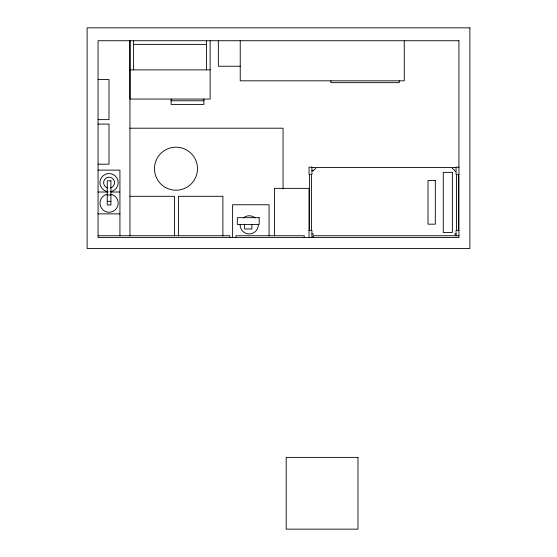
<?xml version="1.0" encoding="UTF-8"?>
<svg xmlns="http://www.w3.org/2000/svg" width="557" height="557" viewBox="0 0 557 557"><rect width="100%" height="100%" fill="white"/><g stroke="black" fill="none" stroke-linecap="round" stroke-linejoin="round"><path stroke-width="0.84" d="M133.603 69.883L133.603 40.724M206.508 69.883L206.508 40.724M210.149 40.724L210.149 99.049L129.955 99.049L129.955 40.724L129.955 235.848M313.285 170.526L315.833 168.346M133.603 44.365L206.508 44.365M240.227 66.241L218.351 66.241L218.351 40.724M129.955 69.883L210.149 69.883M98.06 79.533L108.998 79.533L108.998 119.63L98.06 119.63M171.11 100.754L203.918 100.754M98.06 124.079L108.998 124.079L108.998 164.176L98.06 164.176M129.955 128.207L283.053 128.207L283.053 188.962M458.94 167.204L456.072 167.204L456.072 174.383L458.94 174.383M311.92 167.566L456.072 167.566M98.06 170.129L119.929 170.129L119.929 235.743M311.92 170.797L313.654 170.797M98.06 192.005L108.155 192.005M110.676 192.005L119.929 192.005M107.257 194.964L110.906 194.964M129.955 196.301L174.425 196.301L174.425 235.848M107.257 201.342L110.906 201.342M98.06 213.874L119.929 213.874M309.044 230.389L311.92 230.389L311.92 237.567M458.94 230.389L456.072 230.389L456.072 235.973M311.92 233.982L313.654 233.982M454.338 233.982L456.072 233.982M98.06 235.743L229.86 235.743L229.86 237.567M458.94 235.743L313.131 235.743L313.131 237.567M311.92 237.205L313.654 237.205M452.152 168.346L453.969 169.669L455.292 171.486M458.585 174.383L458.585 230.389M456.427 174.383L456.427 230.389M404.264 40.724L404.264 80.821L240.227 80.821L240.227 40.724M399.216 80.821L399.216 82.645L330.872 82.645L330.872 80.821M311.558 174.383L311.558 230.389M309.407 174.383L309.407 230.389M309.044 237.567L309.044 188.357L274.413 188.357L274.413 235.841M304.247 237.567L304.247 235.743L235.903 235.743L235.903 237.567M269.059 235.841L269.059 204.76L232.61 204.76L232.61 237.567M251.875 224.408L251.875 228.969L244.586 228.969L244.586 224.408M222.884 235.848L222.884 196.301L178.414 196.301L178.414 235.848M203.918 99.028L203.918 104.403L171.11 104.403L171.11 99.028M107.668 187.946A5.466 5.466 0 0 1 104.605 179.521A5.466 5.466 0 0 1 113.558 179.521A5.466 5.466 0 0 1 110.495 187.946M107.821 191.685A9.114 9.114 0 0 1 101.437 177.704A9.114 9.114 0 0 1 116.803 177.822A9.114 9.114 0 0 1 110.195 191.705M111.442 194.365A9.114 9.114 0 0 1 116.545 208.395A9.114 9.114 0 0 1 101.618 208.395A9.114 9.114 0 0 1 106.721 194.365M258.344 224.84A9.114 9.114 0 0 1 249.23 233.954A9.114 9.114 0 0 1 240.116 224.84M243.374 217.864A9.114 9.114 0 0 1 255.092 217.864M469.878 27.85L87.122 27.85L87.122 248.506L469.878 248.506L469.878 27.85M458.94 40.724L98.06 40.724L98.06 237.567L458.94 237.567L458.94 40.724M311.92 167.204L309.044 167.204L309.044 174.383L311.92 174.383L311.92 167.204M452.368 172.364L443.254 172.364L443.254 232.506L452.368 232.506L452.368 172.364M435.309 180.433L428.02 180.433L428.02 224.172L435.309 224.172L435.309 180.433M110.906 180.837L107.257 180.837L107.257 204.99L110.906 204.99L110.906 180.837M259.165 217.69L237.296 217.69L237.296 224.408L259.165 224.408L259.165 217.69M357.97 457.394L286.214 457.394L286.214 529.15L357.97 529.15L357.97 457.394M165.213 187.333A21.528 21.528 0 0 0 197.505 168.701A21.528 21.528 0 0 0 165.22 150.056A21.528 21.528 0 0 0 165.213 187.333"/></g></svg>
